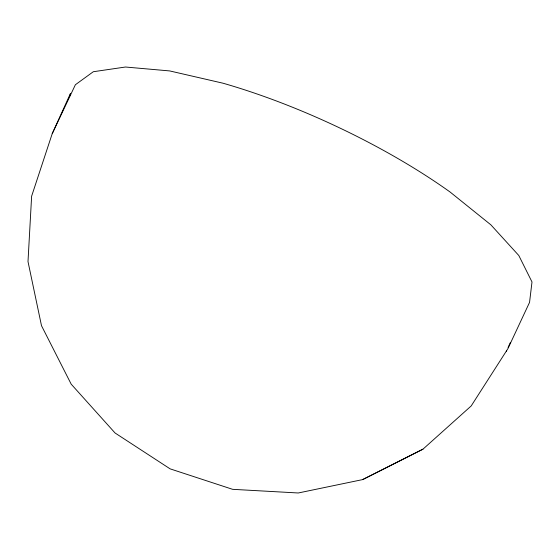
<?xml version="1.0" encoding="UTF-8"?>
<svg xmlns="http://www.w3.org/2000/svg" width="560" height="560" viewBox="0 0 560 560"><rect width="100%" height="100%" fill="white"/><g stroke="black" fill="none" stroke-linecap="round" stroke-linejoin="round"><path stroke-width="0.84" d="M69.853 95.879L70.504 93.366L52.213 133.7L31.626 196.196L28 261.59L41.496 325.696L71.19 384.16L115.059 432.985L170.114 468.853L232.603 489.321L298.27 492.982L362.642 479.598L422.961 449.176L471.198 405.944L507.934 348.607L529.55 302.386L532 281.96L518.805 255.507L490.868 224.833L450.093 192.024A253.757 76.426 25 0 0 223.013 83.209L169.722 70.931L125.489 67.018L93.31 71.729L75.383 84.742L52.213 133.7M506.618 350.756L506.359 351.596M508.074 347.529L510.237 342.769M362.642 479.598L422.961 449.176"/></g></svg>
